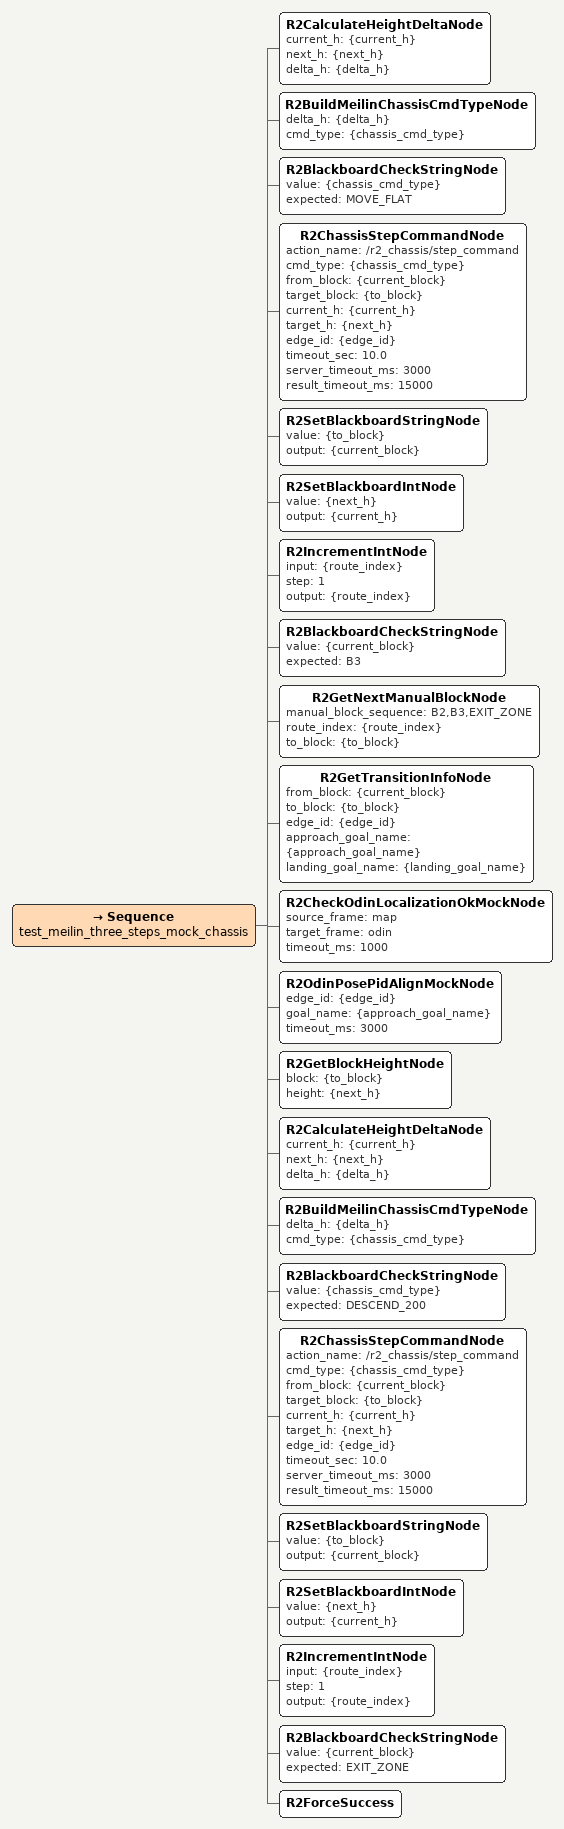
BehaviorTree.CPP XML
<Sequence name="test_meilin_three_steps_mock_chassis">

  <R2CalculateHeightDeltaNode current_h="{current_h}" next_h="{next_h}" delta_h="{delta_h}"/>

  <R2BuildMeilinChassisCmdTypeNode delta_h="{delta_h}" cmd_type="{chassis_cmd_type}"/>

  <R2BlackboardCheckStringNode value="{chassis_cmd_type}" expected="MOVE_FLAT"/>

  <R2ChassisStepCommandNode action_name="/r2_chassis/step_command" cmd_type="{chassis_cmd_type}" from_block="{current_block}" target_block="{to_block}" current_h="{current_h}" target_h="{next_h}" edge_id="{edge_id}" timeout_sec="10.0" server_timeout_ms="3000" result_timeout_ms="15000"/>

  <!-- 第 2 段结束后更新状态：现在在 B3 -->
  <R2SetBlackboardStringNode value="{to_block}" output="{current_block}"/>

  <R2SetBlackboardIntNode value="{next_h}" output="{current_h}"/>

  <R2IncrementIntNode input="{route_index}" step="1" output="{route_index}"/>

  <R2BlackboardCheckStringNode value="{current_block}" expected="B3"/>

  <!-- 第 3 段：B3 -> EXIT_ZONE -->
  <!-- 预期：DESCEND_200 -->

  <R2GetNextManualBlockNode manual_block_sequence="B2,B3,EXIT_ZONE" route_index="{route_index}" to_block="{to_block}"/>

  <R2GetTransitionInfoNode from_block="{current_block}" to_block="{to_block}" edge_id="{edge_id}" approach_goal_name="{approach_goal_name}" landing_goal_name="{landing_goal_name}"/>

  <R2CheckOdinLocalizationOkMockNode source_frame="map" target_frame="odin" timeout_ms="1000"/>

  <R2OdinPosePidAlignMockNode edge_id="{edge_id}" goal_name="{approach_goal_name}" timeout_ms="3000"/>

  <R2GetBlockHeightNode block="{to_block}" height="{next_h}"/>

  <R2CalculateHeightDeltaNode current_h="{current_h}" next_h="{next_h}" delta_h="{delta_h}"/>

  <R2BuildMeilinChassisCmdTypeNode delta_h="{delta_h}" cmd_type="{chassis_cmd_type}"/>

  <R2BlackboardCheckStringNode value="{chassis_cmd_type}" expected="DESCEND_200"/>

  <R2ChassisStepCommandNode action_name="/r2_chassis/step_command" cmd_type="{chassis_cmd_type}" from_block="{current_block}" target_block="{to_block}" current_h="{current_h}" target_h="{next_h}" edge_id="{edge_id}" timeout_sec="10.0" server_timeout_ms="3000" result_timeout_ms="15000"/>

  <!-- 第 3 段结束后更新状态：现在在 EXIT_ZONE -->
  <R2SetBlackboardStringNode value="{to_block}" output="{current_block}"/>

  <R2SetBlackboardIntNode value="{next_h}" output="{current_h}"/>

  <R2IncrementIntNode input="{route_index}" step="1" output="{route_index}"/>

  <R2BlackboardCheckStringNode value="{current_block}" expected="EXIT_ZONE"/>

  <R2ForceSuccess/>

</Sequence>
